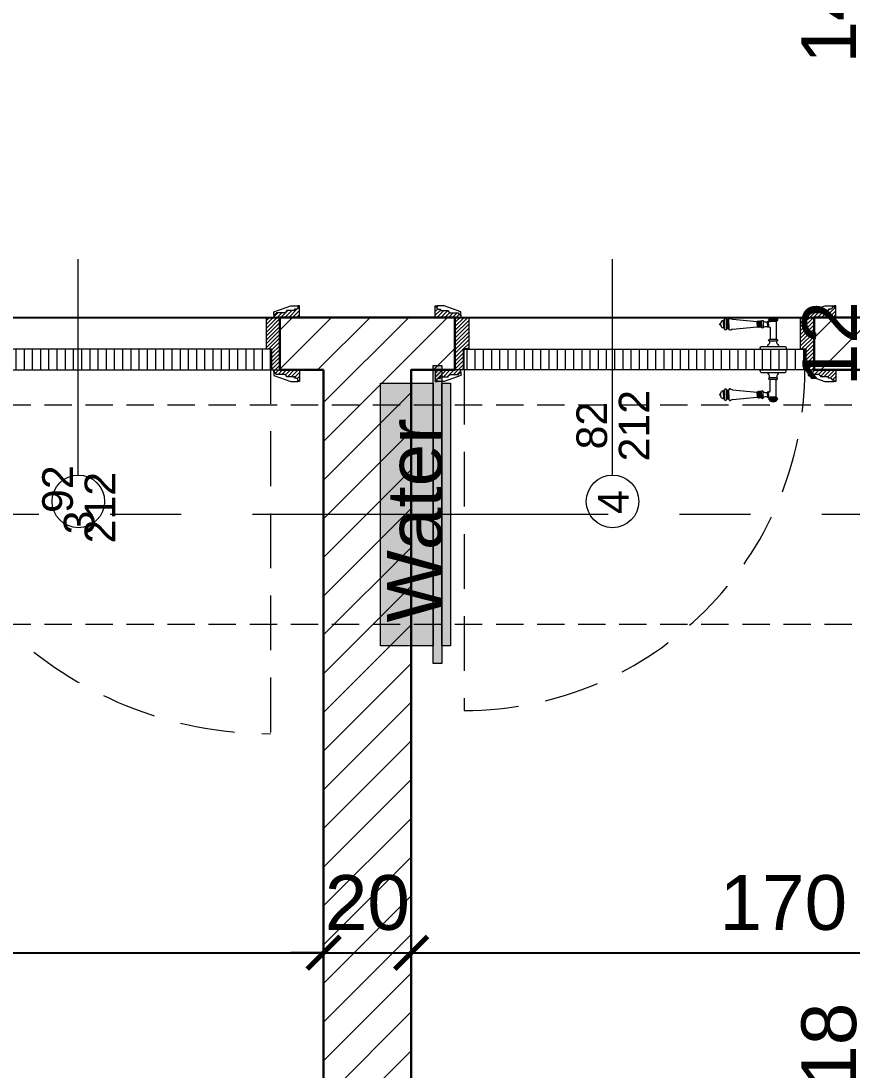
# Model space of a CAD drawing. Header units: centimetres. Extents: x 99002 to 104403, y -55119 to -48358.
# Drawn here: x 101455.2 to 101645, y -52949.2 to -52709.7 of the extents above; entities that cross this region are included whole.
import ezdxf

# ---------------------------------------------------------------- set-up
doc = ezdxf.new("R2010")
doc.units = ezdxf.units.CM
doc.header["$LTSCALE"] = 50
doc.header["$MEASUREMENT"] = 0
doc.linetypes.add('AXES', pattern=[2, 1.25, -0.25, 0.25, -0.25])
doc.linetypes.add('CACHE', pattern=[0.375, 0.25, -0.125])
doc.layers.get('0').update_dxf_attribs({"color": 8})
for name, color, linetype in [('AXES', 10, 'AXES'), ('COTE 50ème', 1, 'Continuous'), ('TEXTE', 7, 'Continuous')]:
    doc.layers.add(name, color=color, linetype=linetype)
for name, color, linetype, lineweight in [('BETON CACHE', 4, 'CACHE', 5), ('door', 44, 'Continuous', 5), ('KASETAT_Pen_No__22', 8, 'Continuous', 50), ('MACONNERIE COUPE', 7, 'Continuous', 30), ('MACONNERIE HACHURE', 253, 'Continuous', 13)]:
    doc.layers.add(name, color=color, linetype=linetype, lineweight=lineweight)
doc.layers.add('FMULT', color=150, linetype='Continuous', plot=False)
doc.layers.add('KASETAT_Pen_No__176', color=7, linetype='Continuous', lineweight=15, true_color=0x93a0c6)
doc.styles.add('GENERATED_STYLE_1', font='arial.ttf')
doc.styles.add('RS_TEXT_1.50', font='arial.ttf', dxfattribs={"height": 12.5})
doc.styles.add('RS_TXT_50', font='arial.ttf', dxfattribs={"height": 12.5})
doc.dimstyles.new('RS_50CM_LINEAIRE', dxfattribs={"dimscale": 5, "dimtxt": 12.5, "dimasz": 1.5, "dimexe": 1, "dimexo": 2.5, "dimgap": 1, "dimtad": 1, "dimdec": 1, "dimrnd": 0.5, "dimdsep": 46, "dimtxsty": 'RS_TXT_50', "dimblk1": 'ARCHTICK', "dimblk2": 'ARCHTICK', "dimsah": 1, "dimcen": 2.5, "dimdle": 1, "dimclrt": 4, "dimadec": 0, "dimazin": 2, "dimtfac": 1, "dimtdec": 1, "dimtix": 1, "dimtmove": 2, "dimatfit": 3, "dimfxl": 1, "dimtolj": 1, "dimtzin": 0, "dimarcsym": 0})

# ---------------------------------------------------------------- blocks, each defined once
blk = doc.blocks.new('A$Cb79da119')
at = {"layer": 'AXES', "lineweight": 5, "ltscale": 1.3}
blk.add_line((3195, -1960), (-1985, -1960), dxfattribs=at)
blk = doc.blocks.new('door900')
at = {"color": 0}
for p, q in [((-9.3, 67.7), (9.3, 67.7)), ((9.3, 65.2), (-9.3, 65.2)), ((-6.8, 71.5), (-6.8, 70.2)), ((-5.5, 71.5), (-6.8, 71.5)), ((-6.8, 70.2), (6.8, 70.2)), ((-6.8, 62.7), (-6.8, 24)), ((-6.8, 62.7), (6.8, 62.7)), ((-5.5, 71.5), (5.5, 71.5)), ((5.5, 71.5), (6.8, 71.5)), ((6.8, 71.5), (6.8, 70.2)), ((8.7, 62.7), (6.8, 62.7)), ((6.8, 49.1), (6.8, 24)), ((8.7, 50.9), (8.7, 50.9)), ((10.5, 56.8), (10.5, 62.5)), ((10.5, 56.8), (10.5, 51.1)), ((12.7, 56.8), (12.7, 62.5)), ((12.7, 56.8), (12.7, 51.1)), ((22.5, 63.8), (22.5, 49.8)), ((26.5, 56.8), (26.5, 63.8)), ((26.5, 63.8), (29.1, 63.8)), ((26.5, 63.8), (29.1, 63.8)), ((26.5, 56.8), (26.5, 49.8)), ((26.5, 49.8), (29.1, 49.8)), ((26.5, 49.8), (29.1, 49.8)), ((29.1, 63.8), (29.1, 62.8)), ((29.1, 62.8), (29.1, 56.8)), ((29.1, 50.8), (29.1, 56.8)), ((29.1, 50.8), (29.1, 49.8)), ((29.1, 49.8), (29.1, 49.8)), ((31.1, 62.8), (31.1, 56.8)), ((31.1, 50.8), (31.1, 56.8)), ((34.1, 56.8), (34.1, 62.8)), ((34.1, 62.8), (34.1, 56.8)), ((34.1, 50.8), (34.1, 56.8)), ((34.1, 56.8), (34.1, 50.8)), ((92.8, 68.1), (36.2, 62.8)), ((36.2, 56.8), (36.2, 62.8)), ((36.2, 56.8), (36.2, 50.8)), ((92.8, 45.5), (36.2, 50.8)), ((101.2, 67.3), (103.2, 68)), ((101.2, 56.8), (101.2, 67.3)), ((101.2, 56.8), (101.2, 46.3)), ((103.2, 68), (103.2, 67.7)), ((103.2, 56.8), (103.2, 68)), ((103.2, 56.8), (103.2, 46.3)), ((106.5, 68), (105.5, 67.3)), ((105.5, 56.8), (105.5, 67.3)), ((105.5, 56.8), (105.5, 46.3)), ((106.5, 56.8), (106.5, 68)), ((106.5, 56.8), (106.5, 45.7)), ((110.7, 68), (111.8, 67.3)), ((110.7, 56.8), (110.7, 68)), ((110.7, 56.8), (110.7, 45.7)), ((111.8, 56.8), (111.8, 67.3)), ((111.8, 66.2), (113.3, 66.2)), ((111.8, 56.8), (111.8, 46.3)), ((113.3, 56.8), (113.3, 66.2)), ((113.3, 56.8), (113.3, 47.5)), ((120.5, 56.8), (120.5, 58.6)), ((120.5, 56.8), (120.5, 55)), ((101.2, 46.3), (103.2, 45.7)), ((103.2, 45.9), (103.2, 45.7)), ((106.5, 45.7), (105.5, 46.3)), ((110.7, 45.7), (111.8, 46.3)), ((111.8, 47.5), (113.3, 47.5)), ((-30, 3), (-30, 0)), ((30, 0), (-30, 0)), ((27, 6), (-27, 6)), ((-8.3, 22.3), (8.3, 22.3)), ((-8.3, 18.3), (8.3, 18.3)), ((30, 3), (30, 0))]:
    blk.add_line(p, q, dxfattribs=at)
for centre, radius, start, end in [((0, 64), 9.29, 53.4104, 126.5896), ((-9.3, 66.5), 1.25, 90, 270), ((-6.8, 67.7), 2.51, 90.115, 179.885), ((-6.8, 65.2), 2.51, 180.115, 269.885), ((6.8, 67.7), 2.51, 0.115, 89.885), ((6.8, 65.2), 2.51, 270.115, 359.885), ((8.7, 49), 1.91, 88.7426, 178.1515), ((8.6, 64.9), 2.15, 272.7029, 297.6142), ((8.6, 48.8), 2.15, 62.3858, 87.2971), ((9.3, 66.5), 1.25, 270, 90), ((10, 62.5), 0.561, 3.7097, 127.9634), ((10, 51.1), 0.561, 232.0366, 356.2903), ((11.6, 62.5), 1.1, 0.0106, 179.9894), ((11.6, 51.1), 1.1, 180.0106, 359.9894), ((16.7, 70.5), 8.83, 243.5466, 311.3694), ((16.7, 43.2), 8.83, 48.6306, 116.4534), ((24.5, 63.7), 2.01, 4.1469, 175.8531), ((24.5, 50), 2.01, 184.1469, 355.8531), ((30.1, 62.8), 1.03, 0, 180.0014), ((30.1, 50.8), 1.03, 179.9972, 0), ((32.6, 62.8), 1.48, 0, 180), ((32.6, 50.8), 1.48, 180, 0), ((35.2, 62.8), 1.03, 0, 180), ((32.6, 62.8), 1.48, 1.563306237032948e-10, 2.08440831604393e-10), ((35.2, 50.8), 1.03, 180, 0), ((93.1, 72.5), 4.4, 266.3976, 315.6468), ((98.3, 67.4), 2.89, 358.3861, 135.6468), ((104.3, 67.6), 1.15, 170.914, 348.1019), ((108.6, 68), 2.1, 0, 180), ((115.5, 62.5), 2.84, 13.4568, 140.4953), ((115.5, 51.2), 2.84, 219.5047, 346.5432), ((127.9, 65.2), 9.88, 191.9991, 221.6757), ((127.9, 48.5), 9.88, 138.3243, 168.0009), ((120.5, 56.8), 1.79, 0, 90), ((120.5, 56.8), 1.79, 270, 0), ((-8.5, 24), 1.71, 275.059, 359.7825), ((8.5, 24), 1.71, 180.2175, 264.941), ((93.1, 41.1), 4.4, 44.3532, 93.6024), ((98.3, 46.2), 2.89, 224.3532, 1.6139), ((104.3, 46.1), 1.15, 11.8981, 189.086), ((108.6, 45.7), 2.1, 180, 0), ((-27, 3), 3, 90, 180), ((-6.8, 6), 6, 130.5908, 180), ((-16.6, 16.6), 8.41, 314.3689, 12.0705), ((-8.3, 20.3), 2, 90, 270), ((16.6, 16.6), 8.41, 167.9295, 225.6311), ((8.3, 20.3), 2, 270, 90), ((6.8, 6), 6, 0, 49.4092), ((27, 3), 3, 0, 90)]:
    blk.add_arc(centre, radius, start, end, dxfattribs=at)
blk = doc.blocks.new('_ArchTick')
at = {"color": 0, "linetype": 'ByBlock', "const_width": 0.15}
blk.add_lwpolyline([(-0.5, -0.5), (0.5, 0.5)], dxfattribs=at)
blk = doc.blocks.new('*D1395')
at = {"layer": 'COTE 50ème', "color": 0, "lineweight": -2, "ltscale": 0.5, "transparency": 16777216}
for p, q in [((101164.34, -52902.52), (101164.34, -52927.39)), ((101524.34, -52915.8), (101524.34, -52927.39)), ((101159.34, -52922.39), (101529.34, -52922.39))]:
    blk.add_line(p, q, dxfattribs=at)
at = {"layer": 'Defpoints', "color": 0, "ltscale": 0.5, "transparency": 16777216}
for p in [(101164.34, -52890.02), (101524.34, -52903.3), (101524.34, -52922.39)]:
    blk.add_point(p, dxfattribs=at)
at = {"layer": 'COTE 50ème', "color": 0, "lineweight": -2, "ltscale": 0.5, "transparency": 16777216, "xscale": 7.5, "yscale": 7.5, "zscale": 7.5, "rotation": 180}
blk.add_blockref('_ArchTick', (101164.34, -52922.39), dxfattribs=at)
at = {"layer": 'COTE 50ème', "color": 0, "lineweight": -2, "ltscale": 0.5, "transparency": 16777216, "xscale": 7.5, "yscale": 7.5, "zscale": 7.5}
blk.add_blockref('_ArchTick', (101524.34, -52922.39), dxfattribs=at)
at = {"layer": 'COTE 50ème', "color": 4, "ltscale": 0.5, "transparency": 16777216, "insert": (101344.34, -52911), "char_height": 12.5, "attachment_point": 5, "style": 'RS_TXT_50'}
blk.add_mtext('\\A1;360', dxfattribs=at)
blk = doc.blocks.new('*D1396')
at = {"layer": 'COTE 50ème', "color": 0, "lineweight": -2, "ltscale": 0.5, "transparency": 16777216}
for p, q in [((101524.34, -52915.8), (101524.34, -52927.39)), ((101544.34, -52915.8), (101544.34, -52927.39)), ((101524.34, -52922.39), (101516.84, -52922.39)), ((101524.34, -52922.39), (101544.34, -52922.39)), ((101544.34, -52922.39), (101551.84, -52922.39))]:
    blk.add_line(p, q, dxfattribs=at)
at = {"layer": 'Defpoints', "color": 0, "ltscale": 0.5, "transparency": 16777216}
for p in [(101524.34, -52903.3), (101544.34, -52903.3), (101544.34, -52922.39)]:
    blk.add_point(p, dxfattribs=at)
at = {"layer": 'COTE 50ème', "color": 0, "lineweight": -2, "ltscale": 0.5, "transparency": 16777216, "xscale": 7.5, "yscale": 7.5, "zscale": 7.5}
blk.add_blockref('_ArchTick', (101524.34, -52922.39), dxfattribs=at)
at = {"layer": 'COTE 50ème', "color": 0, "lineweight": -2, "ltscale": 0.5, "transparency": 16777216, "xscale": 7.5, "yscale": 7.5, "zscale": 7.5, "rotation": 180}
blk.add_blockref('_ArchTick', (101544.34, -52922.39), dxfattribs=at)
at = {"layer": 'COTE 50ème', "color": 4, "ltscale": 0.5, "transparency": 16777216, "insert": (101534.34, -52911.01), "char_height": 12.5, "attachment_point": 5, "style": 'RS_TXT_50'}
blk.add_mtext('\\A1;20', dxfattribs=at)
blk = doc.blocks.new('*D1397')
at = {"layer": 'COTE 50ème', "color": 0, "lineweight": -2, "ltscale": 0.5, "transparency": 16777216}
for p, q in [((101544.34, -52915.8), (101544.34, -52927.39)), ((101714.34, -52921.09), (101714.34, -52927.39)), ((101539.34, -52922.39), (101719.34, -52922.39))]:
    blk.add_line(p, q, dxfattribs=at)
at = {"layer": 'Defpoints', "color": 0, "ltscale": 0.5, "transparency": 16777216}
for p in [(101544.34, -52903.3), (101714.34, -52908.59), (101714.34, -52922.39)]:
    blk.add_point(p, dxfattribs=at)
at = {"layer": 'COTE 50ème', "color": 0, "lineweight": -2, "ltscale": 0.5, "transparency": 16777216, "xscale": 7.5, "yscale": 7.5, "zscale": 7.5, "rotation": 180}
blk.add_blockref('_ArchTick', (101544.34, -52922.39), dxfattribs=at)
at = {"layer": 'COTE 50ème', "color": 0, "lineweight": -2, "ltscale": 0.5, "transparency": 16777216, "xscale": 7.5, "yscale": 7.5, "zscale": 7.5}
blk.add_blockref('_ArchTick', (101714.34, -52922.39), dxfattribs=at)
at = {"layer": 'COTE 50ème', "color": 4, "ltscale": 0.5, "transparency": 16777216, "insert": (101629.34, -52911.01), "char_height": 12.5, "attachment_point": 5, "style": 'RS_TXT_50'}
blk.add_mtext('\\A1;170', dxfattribs=at)
blk = doc.blocks.new('*D1505')
at = {"layer": 'COTE 50ème', "color": 0, "lineweight": -2, "ltscale": 0.5, "transparency": 16777216}
for p, q in [((101651.17, -53112.36), (101651.17, -52784.36)), ((101683.23, -52789.36), (101646.17, -52789.36)), ((101683.23, -53107.36), (101646.17, -53107.36))]:
    blk.add_line(p, q, dxfattribs=at)
at = {"layer": 'Defpoints', "color": 0, "ltscale": 0.5, "transparency": 16777216}
for p in [(101651.17, -52789.36), (101695.73, -52789.36), (101695.73, -53107.36)]:
    blk.add_point(p, dxfattribs=at)
at = {"layer": 'COTE 50ème', "color": 0, "lineweight": -2, "ltscale": 0.5, "transparency": 16777216, "xscale": 7.5, "yscale": 7.5, "zscale": 7.5}
for p, rotation in [((101651.17, -52789.36), 90), ((101651.17, -53107.36), 270)]:
    blk.add_blockref('_ArchTick', p, dxfattribs=dict(at, rotation=rotation))
at = {"layer": 'COTE 50ème', "color": 4, "ltscale": 0.5, "transparency": 16777216, "insert": (101639.79, -52948.36), "char_height": 12.5, "attachment_point": 5, "rotation": 90, "style": 'RS_TXT_50'}
blk.add_mtext('\\A1;318', dxfattribs=at)
blk = doc.blocks.new('*D1506')
at = {"layer": 'COTE 50ème', "color": 0, "lineweight": -2, "ltscale": 0.5, "transparency": 16777216}
for p, q in [((101651.17, -52777.36), (101651.17, -52769.86)), ((101687.92, -52777.36), (101646.17, -52777.36)), ((101651.17, -52789.36), (101651.17, -52777.36)), ((101683.23, -52789.36), (101646.17, -52789.36)), ((101651.17, -52789.36), (101651.17, -52796.86))]:
    blk.add_line(p, q, dxfattribs=at)
at = {"layer": 'Defpoints', "color": 0, "ltscale": 0.5, "transparency": 16777216}
for p in [(101651.17, -52777.36), (101700.42, -52777.36), (101695.73, -52789.36)]:
    blk.add_point(p, dxfattribs=at)
at = {"layer": 'COTE 50ème', "color": 0, "lineweight": -2, "ltscale": 0.5, "transparency": 16777216, "xscale": 7.5, "yscale": 7.5, "zscale": 7.5}
for p, rotation in [((101651.17, -52777.36), 270), ((101651.17, -52789.36), 90)]:
    blk.add_blockref('_ArchTick', p, dxfattribs=dict(at, rotation=rotation))
at = {"layer": 'COTE 50ème', "color": 4, "ltscale": 0.5, "transparency": 16777216, "insert": (101639.9, -52783.36), "char_height": 12.5, "attachment_point": 5, "rotation": 90, "style": 'RS_TXT_50'}
blk.add_mtext('\\A1;12', dxfattribs=at)
blk = doc.blocks.new('*D1507')
at = {"layer": 'COTE 50ème', "color": 0, "lineweight": -2, "ltscale": 0.5, "transparency": 16777216}
for p, q in [((101651.17, -52782.36), (101651.17, -52627.36)), ((101701.84, -52632.36), (101646.17, -52632.36)), ((101687.92, -52777.36), (101646.17, -52777.36))]:
    blk.add_line(p, q, dxfattribs=at)
at = {"layer": 'Defpoints', "color": 0, "ltscale": 0.5, "transparency": 16777216}
for p in [(101651.17, -52632.36), (101714.34, -52632.36), (101700.42, -52777.36)]:
    blk.add_point(p, dxfattribs=at)
at = {"layer": 'COTE 50ème', "color": 0, "lineweight": -2, "ltscale": 0.5, "transparency": 16777216, "xscale": 7.5, "yscale": 7.5, "zscale": 7.5}
for p, rotation in [((101651.17, -52632.36), 90), ((101651.17, -52777.36), 270)]:
    blk.add_blockref('_ArchTick', p, dxfattribs=dict(at, rotation=rotation))
at = {"layer": 'COTE 50ème', "color": 4, "ltscale": 0.5, "transparency": 16777216, "insert": (101639.79, -52704.86), "char_height": 12.5, "attachment_point": 5, "rotation": 90, "style": 'RS_TXT_50'}
blk.add_mtext('\\A1;145', dxfattribs=at)

msp = doc.modelspace()

# ---------------------------------------------------------------- hatches: boundary and pattern name
at = {"layer": 'door'}
h = msp.add_hatch(dxfattribs=at)
h.set_pattern_fill('ANSI31', color=256, scale=5, angle=1080)
h.set_pattern_definition([(45, (-45239.58066, 12309.6811), (-0.4419417382, 0.4419417382), [])])
edge = h.paths.add_edge_path()
edge.add_line((101518.1, -52775.48), (101517.68, -52775.48))
edge.add_line((101517.68, -52775.48), (101517.68, -52775.79))
edge.add_line((101517.68, -52775.79), (101515.91, -52775.79))
edge.add_line((101515.91, -52775.79), (101515.91, -52776))
edge.add_arc((101515.91, -52776.31), 0.314, 90, 180)
edge.add_line((101515.6, -52776.31), (101513.5, -52776.31))
edge.add_line((101513.5, -52776.31), (101513.5, -52776.52))
edge.add_arc((101513.5, -52776.84), 0.314, 90, 180)
edge.add_line((101513.19, -52776.84), (101512.98, -52776.84))
edge.add_line((101512.98, -52776.84), (101512.98, -52777.36))
edge.add_line((101512.98, -52777.36), (101518.84, -52777.36))
edge.add_line((101518.84, -52777.36), (101518.84, -52774.74))
edge.add_line((101518.84, -52774.74), (101518.43, -52774.74))
edge.add_line((101518.43, -52774.74), (101518.43, -52775.06))
edge.add_line((101518.43, -52775.06), (101518.51, -52775.06))
edge.add_arc((101518.1, -52775.06), 0.419, -90, 0, ccw=False)
h.paths.add_polyline_path([(101514.34, -52777.36), (101511.2, -52777.36), (101511.2, -52784.54), (101512.46, -52784.54), (101512.46, -52789.36), (101514.34, -52789.36)])
edge = h.paths.add_edge_path()
edge.add_line((101518.1, -52791.25), (101517.68, -52791.25))
edge.add_line((101517.68, -52791.25), (101517.68, -52790.93))
edge.add_line((101517.68, -52790.93), (101515.91, -52790.93))
edge.add_line((101515.91, -52790.93), (101515.91, -52790.72))
edge.add_arc((101515.91, -52790.41), 0.314, 180, 270, ccw=False)
edge.add_line((101515.6, -52790.41), (101513.5, -52790.41))
edge.add_line((101513.5, -52790.41), (101513.5, -52790.2))
edge.add_arc((101513.5, -52789.89), 0.314, 180, 270, ccw=False)
edge.add_line((101513.19, -52789.89), (101512.98, -52789.89))
edge.add_line((101512.98, -52789.89), (101512.98, -52789.36))
edge.add_line((101512.98, -52789.36), (101518.84, -52789.36))
edge.add_line((101518.84, -52789.36), (101518.84, -52791.98))
edge.add_line((101518.84, -52791.98), (101518.43, -52791.98))
edge.add_line((101518.43, -52791.98), (101518.43, -52791.67))
edge.add_line((101518.43, -52791.67), (101518.51, -52791.67))
edge.add_arc((101518.1, -52791.67), 0.419, 360, 450)
h = msp.add_hatch(dxfattribs=at)
h.set_pattern_fill('ANSI31', color=256, scale=5, angle=1260)
h.set_pattern_definition([(225, (249858.93425, -98312.25944), (0.4419417382, -0.4419417382), [])])
edge = h.paths.add_edge_path()
edge.add_line((101550.59, -52775.48), (101551.01, -52775.48))
edge.add_line((101551.01, -52775.48), (101551.01, -52775.79))
edge.add_line((101551.01, -52775.79), (101552.77, -52775.79))
edge.add_line((101552.77, -52775.79), (101552.77, -52776))
edge.add_arc((101552.77, -52776.31), 0.314, 0, 90, ccw=False)
edge.add_line((101553.09, -52776.31), (101555.18, -52776.31))
edge.add_line((101555.18, -52776.31), (101555.18, -52776.52))
edge.add_arc((101555.18, -52776.84), 0.314, 0, 90, ccw=False)
edge.add_line((101555.5, -52776.84), (101555.7, -52776.84))
edge.add_line((101555.7, -52776.84), (101555.7, -52777.36))
edge.add_line((101555.7, -52777.36), (101549.84, -52777.36))
edge.add_line((101549.84, -52777.36), (101549.84, -52774.74))
edge.add_line((101549.84, -52774.74), (101550.25, -52774.74))
edge.add_line((101550.25, -52774.74), (101550.25, -52775.06))
edge.add_line((101550.25, -52775.06), (101550.17, -52775.06))
edge.add_arc((101550.59, -52775.06), 0.419, 180, 270)
h.paths.add_polyline_path([(101554.34, -52777.36), (101557.49, -52777.36), (101557.49, -52784.54), (101556.23, -52784.54), (101556.23, -52789.36), (101554.34, -52789.36)])
edge = h.paths.add_edge_path()
edge.add_line((101550.59, -52791.25), (101551.01, -52791.25))
edge.add_line((101551.01, -52791.25), (101551.01, -52790.93))
edge.add_line((101551.01, -52790.93), (101552.77, -52790.93))
edge.add_line((101552.77, -52790.93), (101552.77, -52790.72))
edge.add_arc((101552.77, -52790.41), 0.314, 270, 360)
edge.add_line((101553.09, -52790.41), (101555.18, -52790.41))
edge.add_line((101555.18, -52790.41), (101555.18, -52790.2))
edge.add_arc((101555.18, -52789.89), 0.314, 270, 360)
edge.add_line((101555.5, -52789.89), (101555.7, -52789.89))
edge.add_line((101555.7, -52789.89), (101555.7, -52789.36))
edge.add_line((101555.7, -52789.36), (101549.84, -52789.36))
edge.add_line((101549.84, -52789.36), (101549.84, -52791.98))
edge.add_line((101549.84, -52791.98), (101550.25, -52791.98))
edge.add_line((101550.25, -52791.98), (101550.25, -52791.67))
edge.add_line((101550.25, -52791.67), (101550.17, -52791.67))
edge.add_arc((101550.59, -52791.67), 0.419, 90, 180, ccw=False)
h = msp.add_hatch(dxfattribs=at)
h.set_pattern_fill('ANSI31', color=256, scale=5, angle=1260)
h.set_pattern_definition([(225, (249868.9461, -98312.25944), (0.4419417382, -0.4419417382), [])])
h.paths.add_polyline_path([(101636.33, -52777.36), (101633.19, -52777.36), (101633.19, -52784.54), (101634.45, -52784.54), (101634.45, -52789.36), (101636.33, -52789.36)])
edge = h.paths.add_edge_path()
edge.add_line((101640.08, -52775.48), (101639.66, -52775.48))
edge.add_line((101639.66, -52775.48), (101639.66, -52775.79))
edge.add_line((101639.66, -52775.79), (101637.9, -52775.79))
edge.add_line((101637.9, -52775.79), (101637.9, -52776))
edge.add_arc((101637.9, -52776.31), 0.314, 90, 180)
edge.add_line((101637.59, -52776.31), (101635.49, -52776.31))
edge.add_line((101635.49, -52776.31), (101635.49, -52776.52))
edge.add_arc((101635.49, -52776.84), 0.314, 90, 180)
edge.add_line((101635.18, -52776.84), (101634.97, -52776.84))
edge.add_line((101634.97, -52776.84), (101634.97, -52777.36))
edge.add_line((101634.97, -52777.36), (101641.33, -52777.36))
edge.add_line((101641.33, -52777.36), (101641.33, -52774.74))
edge.add_line((101641.33, -52774.74), (101640.92, -52774.74))
edge.add_line((101640.92, -52774.74), (101640.92, -52775.06))
edge.add_line((101640.92, -52775.06), (101640.5, -52775.06))
edge.add_arc((101640.08, -52775.06), 0.419, 270, 360, ccw=False)
edge = h.paths.add_edge_path()
edge.add_line((101640.08, -52791.25), (101639.66, -52791.25))
edge.add_line((101639.66, -52791.25), (101639.66, -52790.93))
edge.add_line((101639.66, -52790.93), (101637.9, -52790.93))
edge.add_line((101637.9, -52790.93), (101637.9, -52790.72))
edge.add_arc((101637.9, -52790.41), 0.314, 180, 270, ccw=False)
edge.add_line((101637.59, -52790.41), (101635.49, -52790.41))
edge.add_line((101635.49, -52790.41), (101635.49, -52790.2))
edge.add_arc((101635.49, -52789.89), 0.314, 180, 270, ccw=False)
edge.add_line((101635.18, -52789.89), (101634.97, -52789.89))
edge.add_line((101634.97, -52789.89), (101634.97, -52789.36))
edge.add_line((101634.97, -52789.36), (101641.33, -52789.36))
edge.add_line((101641.33, -52789.36), (101641.33, -52791.98))
edge.add_line((101641.33, -52791.98), (101640.92, -52791.98))
edge.add_line((101640.92, -52791.98), (101640.92, -52791.67))
edge.add_line((101640.92, -52791.67), (101640.5, -52791.67))
edge.add_arc((101640.08, -52791.67), 0.419, 0, 90)
h = msp.add_hatch(dxfattribs=at)
h.set_pattern_fill('ANSI31', color=256, scale=15, angle=585)
h.set_pattern_definition([(270, (148269.1344, 56357.1135), (1.875, -2e-15), [])])
h.paths.add_polyline_path([(101512.25, -52784.6), (101424.44, -52784.6), (101424.44, -52789.31), (101512.25, -52789.31)])
h = msp.add_hatch(dxfattribs=at)
h.set_pattern_fill('ANSI31', color=256, scale=15, angle=765)
h.set_pattern_definition([(90, (56360.231, -142359.6919), (-1.875, 2e-15), [])])
h.paths.add_polyline_path([(101556.44, -52784.6), (101634.24, -52784.6), (101634.24, -52789.31), (101556.44, -52789.31)])
at = {"layer": 'KASETAT_Pen_No__176', "linetype": 'Continuous', "lineweight": 0, "true_color": 0x139b48}
msp.add_hatch(color=114, dxfattribs=at).paths.add_polyline_path([(101553.35, -52792.36), (101553.35, -52852.36), (101551.35, -52852.36), (101551.35, -52856.36), (101549.35, -52856.36), (101549.35, -52852.36), (101537.35, -52852.36), (101537.35, -52792.36), (101549.35, -52792.36), (101549.35, -52788.36), (101551.35, -52788.36), (101551.35, -52792.36)])
at = {"layer": 'MACONNERIE HACHURE'}
h = msp.add_hatch(dxfattribs=at)
h.set_pattern_fill('ANSI31', color=256, scale=50, style=0)
h.set_pattern_definition([(45, (820.335, 14145.356), (-4.41941738, 4.41941738), [])])
h.paths.add_polyline_path([(101879.34, -52767.36), (101899.34, -52767.36), (101899.34, -52797.36), (101879.34, -52797.36)])
h.paths.add_polyline_path([(102379.34, -52767.36), (102359.34, -52767.36), (102359.34, -52797.36), (102379.34, -52797.36)])
h.paths.add_polyline_path([(101799.34, -53762.36), (101824.34, -53762.36), (101824.34, -53856.36), (101799.34, -53856.36)])
h.paths.add_polyline_path([(101799.34, -53737.36), (101824.34, -53737.36), (101824.34, -53581.36), (101876.34, -53581.36), (101876.34, -53559.36), (101864.34, -53559.36), (101864.34, -53569.36), (101739.34, -53569.36), (101739.34, -53581.36), (101799.34, -53581.36)])
h.paths.add_polyline_path([(102459.34, -53762.36), (102434.34, -53762.36), (102434.34, -53856.36), (102459.34, -53856.36)])
h.paths.add_polyline_path([(101694.34, -53762.36), (101524.34, -53762.36), (101524.34, -53737.36), (101694.34, -53737.36)])
h.paths.add_polyline_path([(101399.34, -54162.36), (101499.34, -54162.36), (101499.34, -54187.36), (101399.34, -54187.36)])
h.paths.add_polyline_path([(101739.34, -54162.36), (101679.34, -54162.36), (101679.34, -54187.36), (101764.34, -54187.36), (101764.34, -54122.36), (101799.34, -54122.36), (101799.34, -54097.36), (101739.34, -54097.36)])
h.paths.add_polyline_path([(101059.34, -54032.36), (101059.34, -54097.36), (101164.34, -54097.36), (101164.34, -54162.36), (101219.34, -54162.36), (101219.34, -54187.36), (101139.34, -54187.36), (101139.34, -54122.36), (101029.34, -54122.36), (101029.34, -54057.36), (101011.49, -54057.36), (101011.49, -54032.36)])
h.paths.add_polyline_path([(101029.34, -53762.36), (101054.34, -53762.36), (101054.34, -53795.36), (101029.34, -53795.36)])
h.paths.add_polyline_path([(102859.34, -54162.36), (102759.34, -54162.36), (102759.34, -54187.36), (102859.34, -54187.36)])
h.paths.add_polyline_path([(102519.34, -54162.36), (102579.34, -54162.36), (102579.34, -54187.36), (102494.34, -54187.36), (102494.34, -54122.36), (102459.34, -54122.36), (102459.34, -54097.36), (102519.34, -54097.36)])
h.paths.add_polyline_path([(103199.34, -54032.36), (103199.34, -54097.36), (103094.34, -54097.36), (103094.34, -54162.36), (103039.34, -54162.36), (103039.34, -54187.36), (103119.34, -54187.36), (103119.34, -54122.36), (103229.34, -54122.36), (103229.34, -54057.36), (103247.19, -54057.36), (103247.19, -54032.36)])
h.paths.add_polyline_path([(103229.34, -53762.36), (103204.34, -53762.36), (103204.34, -53795.36), (103229.34, -53795.36)])
h.paths.add_polyline_path([(102902.34, -53762.36), (102919.34, -53762.51), (102919.34, -53737.51), (102902.34, -53737.36)])
h.paths.add_polyline_path([(101356.34, -53762.36), (101339.34, -53762.51), (101339.34, -53737.51), (101356.34, -53737.36)])
h.paths.add_polyline_path([(101054.34, -53677.36), (101029.34, -53677.36), (101029.34, -53737.36), (101054.34, -53737.36)])
h.paths.add_polyline_path([(101524.34, -52789.36), (101514.34, -52789.36), (101514.34, -52777.36), (101554.34, -52777.36), (101554.34, -52789.36), (101544.34, -52789.36), (101544.34, -53107.36), (101714.34, -53107.36), (101714.34, -52789.36), (101636.33, -52789.36), (101636.33, -52777.36), (101734.34, -52777.36), (101734.34, -53137.36), (101164.34, -53137.36), (101164.34, -53182.36), (101139.34, -53182.36), (101139.34, -53132.36), (101029.34, -53132.36), (101029.34, -53112.36), (101139.34, -53112.36), (101139.34, -53062.36), (101164.34, -53062.36), (101164.34, -53107.36), (101524.34, -53107.36)])
h.paths.add_polyline_path([(102564.34, -53762.36), (102734.34, -53762.36), (102734.34, -53737.36), (102564.34, -53737.36)])
h.paths.add_polyline_path([(102859.34, -53731.36), (102859.34, -53736.36), (102807.34, -53736.36), (102807.34, -53737.36), (102802.34, -53737.36), (102802.34, -53731.36)])
h.paths.add_polyline_path([(102309.51, -52902.36), (102359.34, -52902.36), (102359.34, -52942.36), (102309.51, -52942.36)])
h.paths.add_polyline_path([(102149.34, -52902.36), (102189.34, -52902.36), (102189.34, -52942.36), (102149.34, -52942.36)])
h.paths.add_polyline_path([(102289.34, -52547.36), (102379.34, -52547.36), (102379.34, -52607.36), (102532.34, -52607.36), (102532.34, -52344.36), (102544.34, -52344.36), (102544.34, -52482.36), (102554.34, -52482.36), (102554.34, -52494.36), (102544.34, -52494.36), (102544.34, -52632.36), (102379.34, -52632.36), (102379.34, -52667.36), (102359.34, -52667.36), (102359.34, -52583.36), (102289.34, -52583.36), (102289.34, -52632.36), (102254.34, -52632.36), (102254.34, -52612.36), (102264.34, -52612.36), (102264.34, -52562.36), (102289.34, -52562.36), (102289.34, -52578.36), (102359.34, -52578.36), (102359.34, -52552.36), (102289.34, -52552.36)])
h.paths.add_polyline_path([(103094.34, -52154.25), (103119.34, -52154.25), (103119.34, -52107.36), (103094.34, -52107.36)])
h.paths.add_polyline_path([(102734.34, -52789.36), (102744.34, -52789.36), (102744.34, -52777.36), (102704.34, -52777.36), (102704.34, -52789.36), (102714.34, -52789.36), (102714.34, -53107.36), (102544.34, -53107.36), (102544.34, -52789.36), (102622.35, -52789.36), (102622.35, -52777.36), (102524.34, -52777.36), (102524.34, -53137.36), (103094.34, -53137.36), (103094.34, -53182.36), (103119.34, -53182.36), (103119.34, -53132.36), (103229.34, -53132.36), (103229.34, -53112.36), (103119.34, -53112.36), (103119.34, -53062.36), (103094.34, -53062.36), (103094.34, -53107.36), (102734.34, -53107.36)])
h.paths.add_polyline_path([(103204.34, -53677.36), (103229.34, -53677.36), (103229.34, -53737.36), (103204.34, -53737.36)])
h.paths.add_polyline_path([(102459.34, -53737.36), (102434.34, -53737.36), (102434.34, -53581.36), (102382.34, -53581.36), (102382.34, -53559.36), (102394.34, -53559.36), (102394.34, -53569.36), (102519.34, -53569.36), (102519.34, -53581.36), (102459.34, -53581.36)])
h.paths.add_polyline_path([(102434.34, -53932.36), (102434.34, -53952.36), (102384.34, -53952.36), (102384.34, -54072.36), (102359.34, -54072.36), (102359.34, -53957.36), (102341.84, -53957.36), (102341.84, -53932.36)])
h.paths.add_polyline_path([(103094.34, -52482.36), (103094.34, -52424.25), (103119.34, -52424.25), (103119.34, -52477.36), (103229.34, -52477.36), (103229.34, -52567.36), (103204.34, -52567.36), (103204.34, -52502.36), (102871.34, -52502.36), (102871.34, -52675.36), (102859.34, -52675.36), (102859.34, -52667.36), (102803.34, -52667.36), (102803.34, -52655.36), (102859.34, -52655.36), (102859.34, -52507.36), (102711.34, -52507.36), (102711.34, -52655.36), (102721.34, -52655.36), (102721.34, -52667.36), (102699.34, -52667.36), (102699.34, -52494.36), (102646.48, -52494.36), (102646.48, -52482.36)])
h.paths.add_polyline_path([(102859.34, -52809.36), (102859.34, -52789.36), (102836.34, -52789.36), (102836.34, -52777.36), (102859.34, -52777.36), (102859.34, -52767.36), (102871.34, -52767.36), (102871.34, -52797.36), (103094.34, -52797.36), (103094.34, -52809.36)])
h.paths.add_polyline_path([(102294.34, -53447.36), (102294.34, -53459.36), (102382.34, -53459.36), (102382.34, -53467.36), (102394.34, -53467.36), (102394.34, -53447.36)])
h.paths.add_polyline_path([(103204.34, -52797.36), (103229.34, -52797.36), (103229.34, -52747.36), (103204.34, -52747.36)])
h.paths.add_polyline_path([(103204.34, -53447.36), (103229.34, -53447.36), (103229.34, -53497.36), (103204.34, -53497.36)])
h.paths.add_polyline_path([(103094.34, -52847.36), (103119.34, -52847.36), (103119.34, -52902.25), (103094.34, -52902.25)], flags=17)
h.paths.add_polyline_path([(103094.34, -53397.36), (103119.34, -53397.36), (103119.34, -53342.47), (103094.34, -53342.47)])
h.paths.add_polyline_path([(101949.18, -52902.36), (101899.34, -52902.36), (101899.34, -52942.36), (101949.18, -52942.36)])
h.paths.add_polyline_path([(102109.34, -52902.36), (102069.34, -52902.36), (102069.34, -52942.36), (102109.34, -52942.36)])
h.paths.add_polyline_path([(102264.34, -52082.36), (102244.34, -52082.36), (102244.34, -52057.36), (102264.34, -52057.36)])
h.paths.add_polyline_path([(102579.34, -52082.36), (102579.34, -52057.36), (102399.34, -52057.36), (102399.34, -52082.36), (102532.34, -52082.36), (102532.34, -52252.36), (102544.34, -52252.36), (102544.34, -52082.36)])
h.paths.add_polyline_path([(101969.34, -52547.36), (101879.34, -52547.36), (101879.34, -52607.36), (101726.34, -52607.36), (101726.34, -52344.36), (101714.34, -52344.36), (101714.34, -52482.36), (101704.34, -52482.36), (101704.34, -52494.36), (101714.34, -52494.36), (101714.34, -52632.36), (101879.34, -52632.36), (101879.34, -52667.36), (101899.34, -52667.36), (101899.34, -52583.36), (101969.34, -52583.36), (101969.34, -52632.36), (102154.34, -52632.36), (102154.34, -52612.36), (101994.34, -52612.36), (101994.34, -52562.36), (101969.34, -52562.36), (101969.34, -52578.36), (101899.34, -52578.36), (101899.34, -52552.36), (101969.34, -52552.36)])
h.paths.add_polyline_path([(101164.34, -52154.25), (101139.34, -52154.25), (101139.34, -52107.36), (101164.34, -52107.36)])
h.paths.add_polyline_path([(102144.34, -53932.36), (102161.84, -53932.36), (102161.84, -53957.36), (102144.34, -53957.36), (102144.34, -54122.36), (102114.34, -54122.36), (102114.34, -53957.36), (102096.84, -53957.36), (102096.84, -53932.36), (102114.34, -53932.36), (102114.34, -53459.36), (102046.34, -53459.36), (102046.34, -53447.36), (102114.34, -53447.36), (102114.34, -53272.36), (102144.34, -53272.36), (102144.34, -53447.36), (102212.34, -53447.36), (102212.34, -53459.36), (102144.34, -53459.36)])
h.paths.add_polyline_path([(101824.34, -53932.36), (101824.34, -53952.36), (101874.34, -53952.36), (101874.34, -54072.36), (101899.34, -54072.36), (101899.34, -53957.36), (101916.84, -53957.36), (101916.84, -53932.36)])
h.paths.add_polyline_path([(103094.34, -52082.36), (103039.34, -52082.36), (103039.34, -52057.36), (103094.34, -52057.36)])
h.paths.add_polyline_path([(102859.34, -52082.36), (102859.34, -52057.36), (102759.34, -52057.36), (102759.34, -52082.36)])
h.paths.add_polyline_path([(102144.34, -52082.36), (101994.34, -52082.36), (101994.34, -52057.36), (102144.34, -52057.36)])
h.paths.add_polyline_path([(101859.34, -52082.36), (101726.34, -52082.36), (101726.34, -52252.36), (101714.34, -52252.36), (101714.34, -52082.36), (101164.34, -52082.36), (101164.34, -52057.36), (101859.34, -52057.36)])
h.paths.add_polyline_path([(101164.34, -52482.36), (101164.34, -52424.25), (101139.34, -52424.25), (101139.34, -52477.36), (101029.34, -52477.36), (101029.34, -52567.36), (101054.34, -52567.36), (101054.34, -52502.36), (101387.34, -52502.36), (101387.34, -52675.36), (101399.34, -52675.36), (101399.34, -52667.36), (101455.34, -52667.36), (101455.34, -52655.36), (101399.34, -52655.36), (101399.34, -52507.36), (101547.34, -52507.36), (101547.34, -52655.36), (101537.34, -52655.36), (101537.34, -52667.36), (101559.34, -52667.36), (101559.34, -52494.36), (101612.21, -52494.36), (101612.21, -52482.36)])
h.paths.add_polyline_path([(101399.34, -52809.36), (101399.34, -52789.36), (101422.34, -52789.36), (101422.34, -52777.36), (101399.34, -52777.36), (101399.34, -52767.36), (101387.34, -52767.36), (101387.34, -52797.36), (101164.34, -52797.36), (101164.34, -52809.36)])
h.paths.add_polyline_path([(101964.34, -53447.36), (101964.34, -53459.36), (101876.34, -53459.36), (101876.34, -53467.36), (101864.34, -53467.36), (101864.34, -53447.36)])
h.paths.add_polyline_path([(101054.34, -52797.36), (101029.34, -52797.36), (101029.34, -52747.36), (101054.34, -52747.36)])
h.paths.add_polyline_path([(101054.34, -53447.36), (101029.34, -53447.36), (101029.34, -53497.36), (101054.34, -53497.36)])
h.paths.add_polyline_path([(101164.34, -52847.36), (101139.34, -52847.36), (101139.34, -52902.25), (101164.34, -52902.25)], flags=17)
h.paths.add_polyline_path([(101164.34, -53397.36), (101139.34, -53397.36), (101139.34, -53342.47), (101164.34, -53342.47)])

# ---------------------------------------------------------------- linework, layer by layer
at = {"layer": 'BETON CACHE', "lineweight": 5, "ltscale": 0.5}
msp.add_lwpolyline([(101029.34, -52847.36), (103229.34, -52847.36), (103229.34, -52797.36), (101029.34, -52797.36)], close=True, dxfattribs=at)
at = {"layer": 'door'}
for p, q in [((101468.34, -52813.36), (101468.34, -52764.04)), ((101590.33, -52813.36), (101590.33, -52764.04))]:
    msp.add_line(p, q, dxfattribs=at)
at = {"layer": 'door', "linetype": 'CACHE'}
for p, q in [((101512.25, -52784.6), (101512.25, -52872.41)), ((101556.44, -52789.31), (101556.44, -52867.11))]:
    msp.add_line(p, q, dxfattribs=at)
at = {"layer": 'door'}
for points in [[(101518.1, -52775.48), (101517.68, -52775.48), (101517.68, -52775.79), (101515.91, -52775.79), (101515.91, -52776, 0.414214), (101515.6, -52776.31), (101513.5, -52776.31), (101513.5, -52776.52, 0.414214), (101513.19, -52776.84), (101512.98, -52776.84), (101512.98, -52777.36), (101518.84, -52777.36), (101518.84, -52774.74), (101518.43, -52774.74), (101518.43, -52775.06), (101518.51, -52775.06, -0.414214), (101518.1, -52775.48)], [(101550.59, -52775.48), (101551.01, -52775.48), (101551.01, -52775.79), (101552.77, -52775.79), (101552.77, -52776, -0.414214), (101553.09, -52776.31), (101555.18, -52776.31), (101555.18, -52776.52, -0.414214), (101555.5, -52776.84), (101555.7, -52776.84), (101555.7, -52777.36), (101549.84, -52777.36), (101549.84, -52774.74), (101550.25, -52774.74), (101550.25, -52775.06), (101550.17, -52775.06, 0.414214), (101550.59, -52775.48)], [(101640.08, -52775.48), (101639.66, -52775.48), (101639.66, -52775.79), (101637.9, -52775.79), (101637.9, -52776, 0.414214), (101637.59, -52776.31), (101635.49, -52776.31), (101635.49, -52776.52, 0.414214), (101635.18, -52776.84), (101634.97, -52776.84), (101634.97, -52777.36), (101641.33, -52777.36), (101641.33, -52774.74), (101640.92, -52774.74), (101640.92, -52775.06), (101640.5, -52775.06, -0.414214), (101640.08, -52775.48)], [(101518.1, -52791.25), (101517.68, -52791.25), (101517.68, -52790.93), (101515.91, -52790.93), (101515.91, -52790.72, -0.414214), (101515.6, -52790.41), (101513.5, -52790.41), (101513.5, -52790.2, -0.414214), (101513.19, -52789.89), (101512.98, -52789.89), (101512.98, -52789.36), (101518.84, -52789.36), (101518.84, -52791.98), (101518.43, -52791.98), (101518.43, -52791.67), (101518.51, -52791.67, 0.414214), (101518.1, -52791.25)], [(101550.59, -52791.25), (101551.01, -52791.25), (101551.01, -52790.93), (101552.77, -52790.93), (101552.77, -52790.72, 0.414214), (101553.09, -52790.41), (101555.18, -52790.41), (101555.18, -52790.2, 0.414214), (101555.5, -52789.89), (101555.7, -52789.89), (101555.7, -52789.36), (101549.84, -52789.36), (101549.84, -52791.98), (101550.25, -52791.98), (101550.25, -52791.67), (101550.17, -52791.67, -0.414214), (101550.59, -52791.25)], [(101640.08, -52791.25), (101639.66, -52791.25), (101639.66, -52790.93), (101637.9, -52790.93), (101637.9, -52790.72, -0.414214), (101637.59, -52790.41), (101635.49, -52790.41), (101635.49, -52790.2, -0.414214), (101635.18, -52789.89), (101634.97, -52789.89), (101634.97, -52789.36), (101641.33, -52789.36), (101641.33, -52791.98), (101640.92, -52791.98), (101640.92, -52791.67), (101640.5, -52791.67, 0.414214), (101640.08, -52791.25)]]:
    msp.add_lwpolyline(points, format="xyb", dxfattribs=at)
for points in [[(101512.98, -52776.84), (101512.98, -52776.11), (101516.84, -52774.74), (101518.43, -52774.74)], [(101555.7, -52776.84), (101555.7, -52776.11), (101551.85, -52774.74), (101550.25, -52774.74)], [(101634.97, -52776.84), (101634.97, -52776.11), (101638.83, -52774.74), (101640.92, -52774.74)], [(101514.34, -52777.36), (101511.2, -52777.36), (101511.2, -52784.54), (101512.46, -52784.54), (101512.46, -52789.36), (101514.34, -52789.36), (101514.34, -52777.36)], [(101554.34, -52777.36), (101557.49, -52777.36), (101557.49, -52784.54), (101556.23, -52784.54), (101556.23, -52789.36), (101554.34, -52789.36), (101554.34, -52777.36)], [(101636.33, -52777.36), (101633.19, -52777.36), (101633.19, -52784.54), (101634.45, -52784.54), (101634.45, -52789.36), (101636.33, -52789.36), (101636.33, -52777.36)], [(101512.25, -52784.6), (101424.44, -52784.6), (101424.44, -52789.31), (101512.25, -52789.31), (101512.25, -52784.6)], [(101556.44, -52784.6), (101634.24, -52784.6), (101634.24, -52789.31), (101556.44, -52789.31), (101556.44, -52784.6)], [(101512.98, -52789.89), (101512.98, -52790.62), (101516.84, -52791.98), (101518.43, -52791.98)], [(101555.7, -52789.89), (101555.7, -52790.62), (101551.85, -52791.98), (101550.25, -52791.98)], [(101634.97, -52789.89), (101634.97, -52790.62), (101638.83, -52791.98), (101640.92, -52791.98)]]:
    msp.add_lwpolyline(points, dxfattribs=at)
for centre in [(101468.34, -52819.36), (101590.33, -52819.36)]:
    msp.add_circle(centre, 6, dxfattribs=at)
at = {"layer": 'door', "linetype": 'CACHE'}
for centre, radius, start, end in [((101512.34, -52784.37), 88.04, 183.2184, 269.9417), ((101556.44, -52789.31), 77.8, 270, 0)]:
    msp.add_arc(centre, radius, start, end, dxfattribs=at)
at = {"layer": 'FMULT', "ltscale": 0.5}
msp.add_lwpolyline([(101734.34, -53137.36), (101864.34, -53137.36), (101864.34, -52797.36), (101879.34, -52797.36), (101879.34, -52632.36), (101714.34, -52632.36), (101714.34, -52494.36), (101559.34, -52494.36), (101559.34, -52667.36), (101399.34, -52670.36), (101399.34, -52777.36), (101734.34, -52777.36)], close=True, dxfattribs=at)
at = {"layer": 'KASETAT_Pen_No__22', "color": 32, "linetype": 'Continuous', "lineweight": 0, "true_color": 0xcd6928}
for p, q in [((101549.35, -52856.36), (101549.35, -52788.36)), ((101549.35, -52788.36), (101551.35, -52788.36)), ((101551.35, -52788.36), (101551.35, -52856.36)), ((101537.35, -52852.36), (101537.35, -52792.36)), ((101537.35, -52792.36), (101549.35, -52792.36)), ((101549.35, -52792.36), (101549.35, -52852.36)), ((101551.35, -52852.36), (101551.35, -52792.36)), ((101551.35, -52792.36), (101553.35, -52792.36)), ((101553.35, -52792.36), (101553.35, -52852.36)), ((101549.35, -52852.36), (101537.35, -52852.36)), ((101553.35, -52852.36), (101551.35, -52852.36)), ((101551.35, -52856.36), (101549.35, -52856.36))]:
    msp.add_line(p, q, dxfattribs=at)
at = {"layer": 'MACONNERIE COUPE'}
msp.add_lwpolyline([(101524.34, -52789.36), (101514.34, -52789.36), (101514.34, -52777.36), (101554.34, -52777.36), (101554.34, -52789.36), (101544.34, -52789.36), (101544.34, -53107.36), (101714.34, -53107.36), (101714.34, -52789.36), (101636.33, -52789.36), (101636.33, -52777.36), (101734.34, -52777.36), (101734.34, -53137.36), (101164.34, -53137.36), (101164.34, -53182.36), (101139.34, -53182.36), (101139.34, -53132.36), (101029.34, -53132.36), (101029.34, -53112.36), (101139.34, -53112.36), (101139.34, -53062.36), (101164.34, -53062.36), (101164.34, -53107.36), (101524.34, -53107.36)], close=True, dxfattribs=at)

# ---------------------------------------------------------------- block references
at = {"layer": 'door', "xscale": -0.1, "yscale": 0.1, "zscale": 0.1}
msp.add_blockref('door900', (101627, -52784.6), dxfattribs=at)
at = {"layer": 'door', "xscale": 0.1, "yscale": 0.1, "zscale": 0.1, "rotation": 180}
msp.add_blockref('door900', (101627, -52789.31), dxfattribs=at)
at = {"layer": 'MACONNERIE COUPE', "lineweight": 5, "ltscale": 0.5}
msp.add_blockref('A$Cb79da119', (101124.34, -50862.36), dxfattribs=at)

# ---------------------------------------------------------------- texts
at = {"layer": 'door', "char_height": 7, "rotation": 90, "style": 'GENERATED_STYLE_1'}
for s, insert, attachment_point in [('\\A1;\\pt0;212', (101598.76, -52810.24), 7), ('\\A1;\\pt0;82', (101589.18, -52807.5), 7), ('\\A1;\\pt0;92', (101467.19, -52811.13), 9), ('\\A1;\\pt0;212', (101476.77, -52812.62), 9), ('\\A1;\\pt0;4', (101587, -52822.24), 1), ('\\A1;\\pt0;3', (101465.01, -52821.46), 3)]:
    msp.add_mtext(s, dxfattribs=dict(at, insert=insert, attachment_point=attachment_point))
at = {"layer": 'TEXTE', "insert": (101545.2, -52846.98), "char_height": 12.5, "width": 4.547473508864641e-13, "attachment_point": 4, "rotation": 90, "style": 'RS_TEXT_1.50'}
msp.add_mtext('Water', dxfattribs=at)
msp.add_mtext('Water', dxfattribs=at)

# ---------------------------------------------------------------- dimensions: what is measured, and where the dimension line sits
at = {"layer": 'COTE 50ème', "ltscale": 0.5}
for base, p1, p2, picture, middle in [((101651.17, -52632.36), (101700.42, -52777.36), (101714.34, -52632.36), '*D1507', (101639.79, -52704.86)), ((101651.17, -52777.36), (101695.73, -52789.36), (101700.42, -52777.36), '*D1506', (101639.9, -52783.36)), ((101651.17, -52789.36), (101695.73, -53107.36), (101695.73, -52789.36), '*D1505', (101639.79, -52948.36))]:
    dim = msp.add_linear_dim(base=base, p1=p1, p2=p2, angle=90, dimstyle='RS_50CM_LINEAIRE', dxfattribs=at)
    dim.commit()
    dim.dimension.update_dxf_attribs({"geometry": picture, "text_midpoint": middle})
for base, p1, p2, picture, middle in [((101524.34, -52922.39), (101164.34, -52890.02), (101524.34, -52903.3), '*D1395', (101344.34, -52911)), ((101544.34, -52922.39), (101524.34, -52903.3), (101544.34, -52903.3), '*D1396', (101534.34, -52911.01)), ((101714.34, -52922.39), (101544.34, -52903.3), (101714.34, -52908.59), '*D1397', (101629.34, -52911.01))]:
    dim = msp.add_linear_dim(base=base, p1=p1, p2=p2, dimstyle='RS_50CM_LINEAIRE', dxfattribs=at)
    dim.commit()
    dim.dimension.update_dxf_attribs({"geometry": picture, "text_midpoint": middle})

doc.saveas('drawing.dxf')
